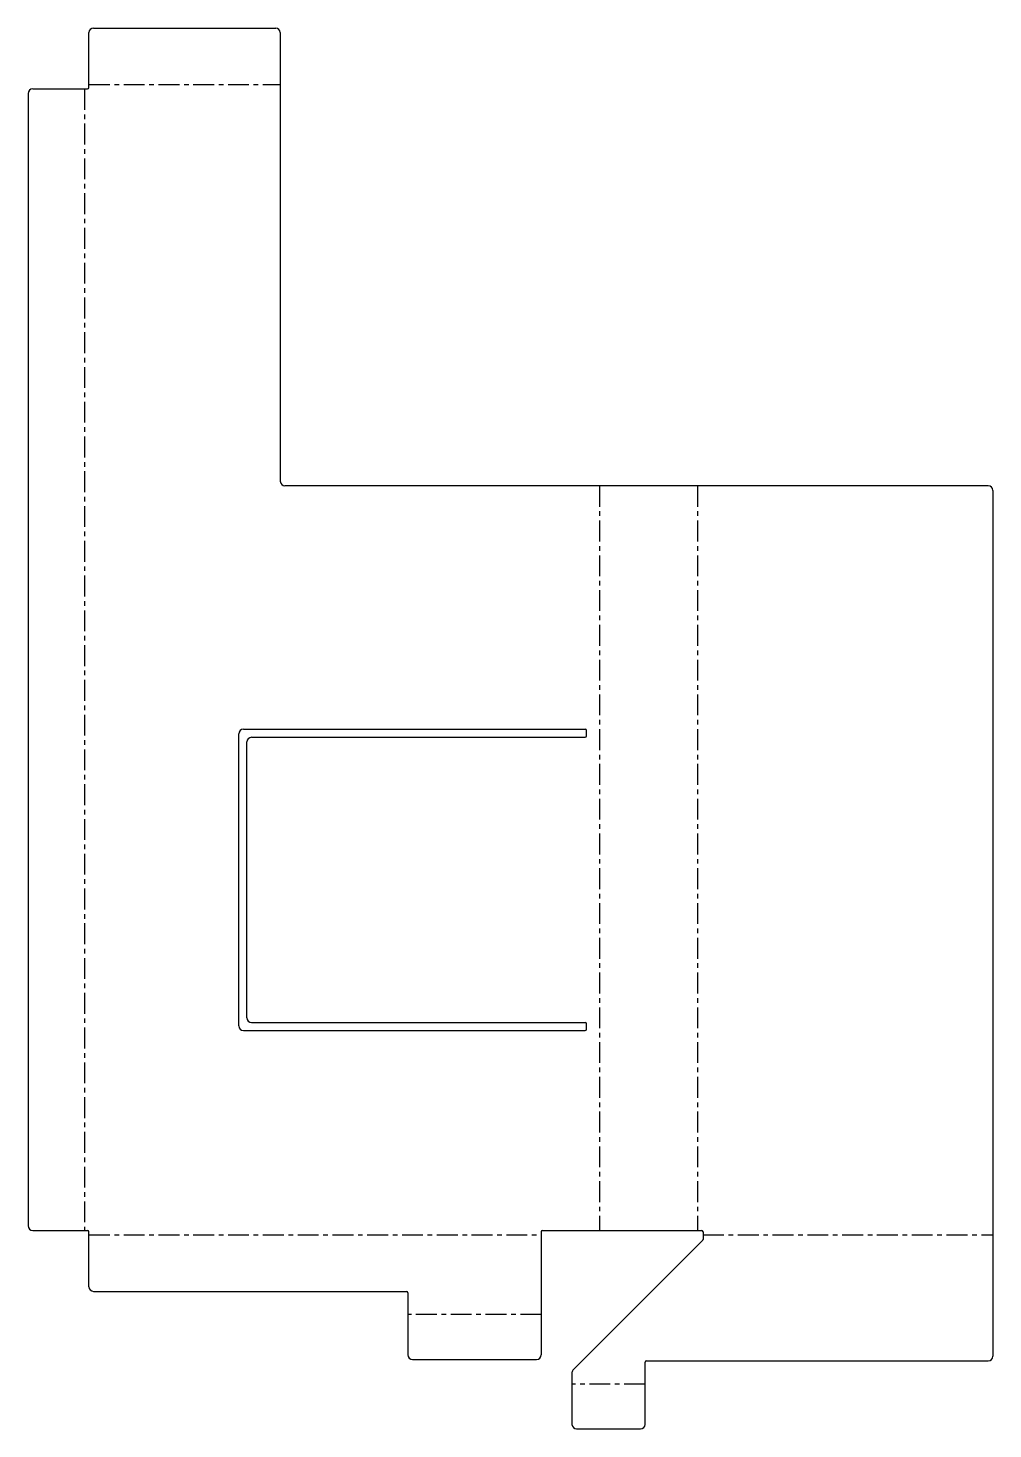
# Model space of a CAD drawing. Extents: x -17.6 to 3.3, y -16.6 to 13.6.
import ezdxf

# ---------------------------------------------------------------- set-up
doc = ezdxf.new("R2010")
doc.units = 0
doc.header["$MEASUREMENT"] = 0
doc.linetypes.add('CENTER', pattern=[0.72, 0.45, -0.09, 0.09, -0.09])
for name, color, linetype in [('SHEETMETAL_BEND_LINES_DOWN', 7, 'CENTER'), ('SHEETMETAL_BEND_LINES_UP', 7, 'CENTER'), ('VISIBLE', 7, 'CONTINUOUS')]:
    doc.layers.add(name, color=color, linetype=linetype)

msp = doc.modelspace()

# ---------------------------------------------------------------- linework, layer by layer
at = {"layer": 'SHEETMETAL_BEND_LINES_DOWN'}
for p, q in [((-16.238, 12.407), (-12.113, 12.407)), ((-16.332, 12.313), (-16.332, -12.313)), ((-3.117, 3.75), (-3.117, -12.313)), ((-16.238, -12.407), (-6.488, -12.407)), ((-3, -12.407), (3.25, -12.407)), ((-6.488, -14.126), (-9.363, -14.126)), ((-4.25, -15.626), (-5.825, -15.626))]:
    msp.add_line(p, q, dxfattribs=at)
at = {"layer": 'SHEETMETAL_BEND_LINES_UP'}
msp.add_line((-5.234, 3.75), (-5.234, -12.313), dxfattribs=at)
at = {"layer": 'VISIBLE'}
for p, q in [((-16.138, 13.626), (-12.213, 13.626)), ((-16.238, 12.343), (-16.238, 13.526)), ((-12.113, 13.526), (-12.113, 3.85)), ((-17.551, 12.213), (-17.551, -12.213)), ((-17.451, 12.313), (-16.268, 12.313)), ((3.15, 3.75), (-12.013, 3.75)), ((3.25, 3.65), (3.25, -15.026)), ((-12.909, -1.5), (-5.539, -1.5)), ((-13.009, -7.9), (-13.009, -1.6)), ((-12.834, -7.725), (-12.834, -1.775)), ((-12.734, -1.675), (-5.539, -1.675)), ((-5.509, -1.645), (-5.509, -1.53)), ((-12.734, -7.825), (-5.539, -7.825)), ((-5.509, -7.97), (-5.509, -7.855)), ((-12.909, -8), (-5.539, -8)), ((-17.451, -12.313), (-16.268, -12.313)), ((-16.238, -13.526), (-16.238, -12.343)), ((-6.488, -12.343), (-6.488, -14.995)), ((-6.458, -12.313), (-3.03, -12.313)), ((-3, -12.343), (-3, -12.507)), ((-5.796, -15.309), (-3.005, -12.519)), ((-16.138, -13.626), (-9.393, -13.626)), ((-9.363, -13.656), (-9.363, -14.995)), ((-9.263, -15.095), (-6.588, -15.095)), ((-5.825, -15.38), (-5.825, -16.495)), ((-4.25, -16.495), (-4.25, -15.156)), ((-4.22, -15.126), (3.15, -15.126)), ((-5.725, -16.595), (-4.35, -16.595))]:
    msp.add_line(p, q, dxfattribs=at)
for centre, radius, start, end in [((-16.138, 13.526), 0.1, 90, 180), ((-12.213, 13.526), 0.1, 0, 90), ((-17.451, 12.213), 0.1, 90, 180), ((-16.268, 12.343), 0.03, 270, 0), ((-12.013, 3.85), 0.1, 180, 270), ((3.15, 3.65), 0.1, 0, 90), ((-12.909, -1.6), 0.1, 90, 180), ((-5.539, -1.53), 0.03, 0, 90), ((-12.734, -1.775), 0.1, 90, 180), ((-5.539, -1.645), 0.03, 270, 0), ((-12.734, -7.725), 0.1, 180, 270), ((-5.539, -7.855), 0.03, 0, 90), ((-12.909, -7.9), 0.1, 180, 270), ((-5.539, -7.97), 0.03, 270, 0), ((-17.451, -12.213), 0.1, 180, 270), ((-16.268, -12.343), 0.03, 0, 90), ((-6.458, -12.343), 0.03, 90, 180), ((-3.03, -12.343), 0.03, 0, 90), ((-3.017, -12.507), 0.0166, 315, 0), ((-16.138, -13.526), 0.1, 180, 270), ((-9.393, -13.656), 0.03, 0, 90), ((-9.263, -14.995), 0.1, 180, 270), ((-6.588, -14.995), 0.1, 270, 0), ((3.15, -15.026), 0.1, 270, 0), ((-5.725, -15.38), 0.1, 135, 180), ((-4.22, -15.156), 0.03, 90, 180), ((-5.725, -16.495), 0.1, 180, 270), ((-4.35, -16.495), 0.1, 270, 0)]:
    msp.add_arc(centre, radius, start, end, dxfattribs=at)

doc.saveas('drawing.dxf')
